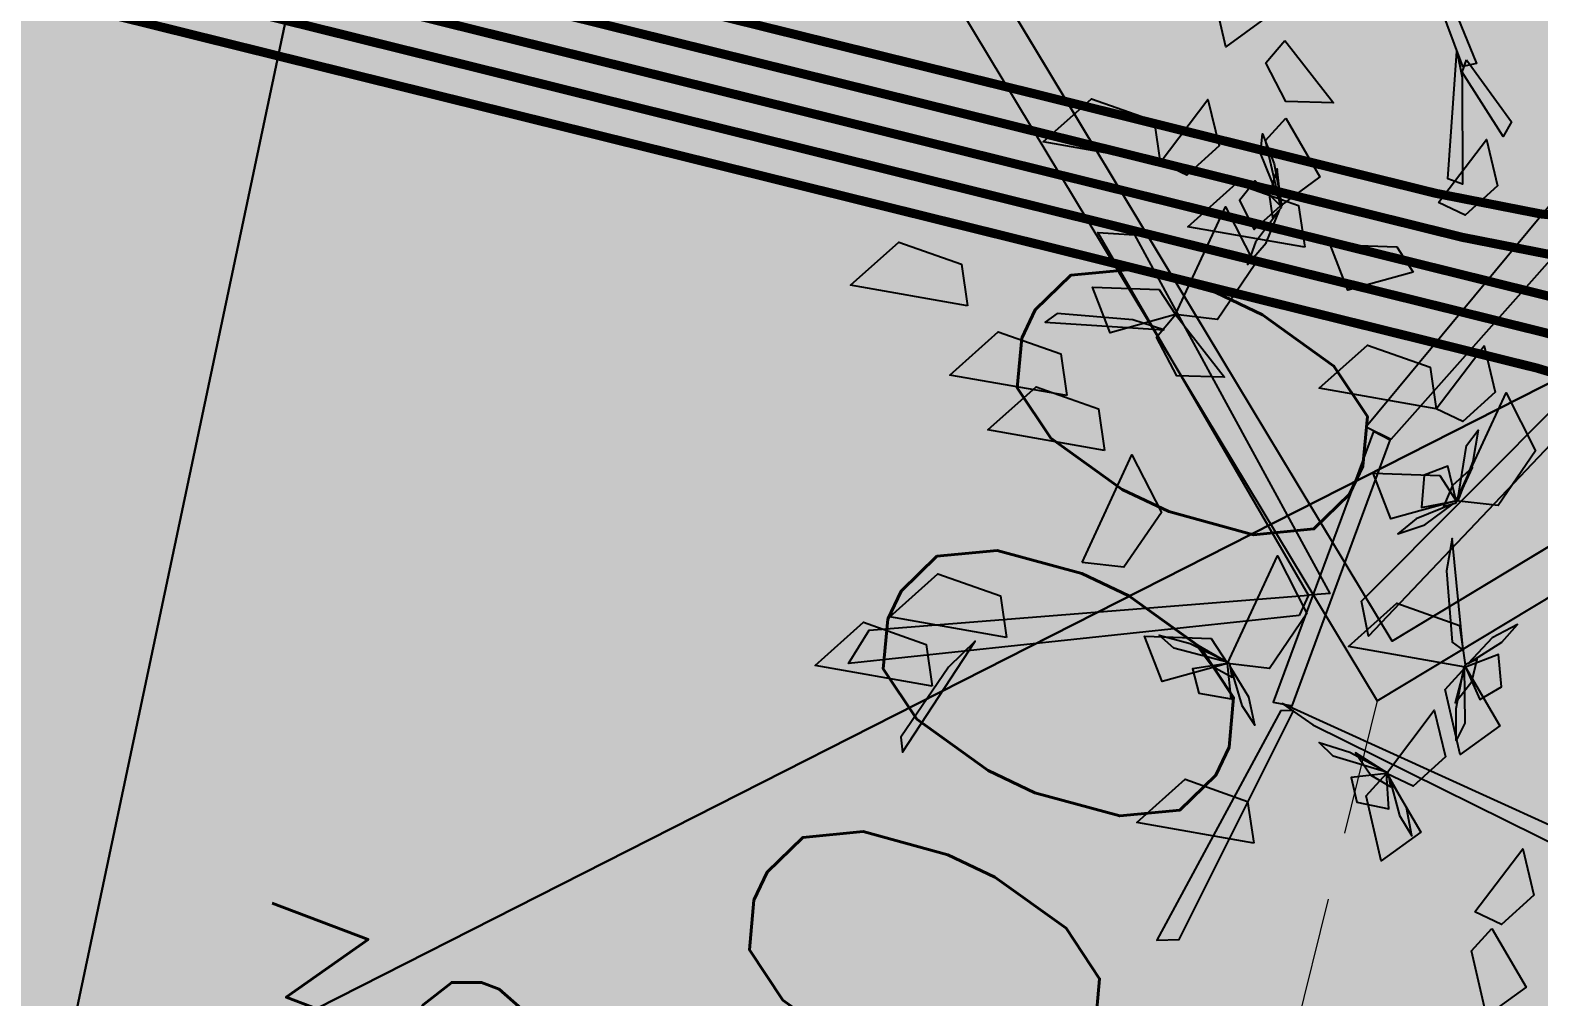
# Model space of a CAD drawing. Header units: metres. Extents: x 1851427 to 1852022, y 5183007 to 5183309.
# Drawn here: x 1851527.227 to 1851531.381, y 5183247.657 to 5183250.318 of the extents above; entities that cross this region are included whole.
import ezdxf
from ezdxf.enums import TextEntityAlignment as Align

# ---------------------------------------------------------------- set-up
doc = ezdxf.new("R2010")
doc.units = ezdxf.units.M
doc.header["$LTSCALE"] = 2.5
doc.header["$PDMODE"] = 35
doc.header["$PDSIZE"] = 0.03
doc.linetypes.add('L8', pattern=[0.22499999999999998, 0.15, -0.075])
doc.layers.get('0').update_dxf_attribs({"linetype": 'CONTINUOUS', "lineweight": 30})
doc.layers.get('Defpoints').update_dxf_attribs({"linetype": 'CONTINUOUS'})
doc.layers.add('N', color=1, linetype='CONTINUOUS', plot=False)
for name, color, linetype, lineweight in [('PRO_DEMOL_P', 7, 'CONTINUOUS', 50), ('PRO_VOI_PENTE', 1, 'CONTINUOUS', 15), ('Z', 7, 'CONTINUOUS', 9)]:
    doc.layers.add(name, color=color, linetype=linetype, lineweight=lineweight)
for name, color, linetype in [('PRO_PAR_HAC', 7, 'CONTINUOUS'), ('PRO_RES_AEP', 130, 'CONTINUOUS'), ('PRO_VOI_APLAT', 7, 'CONTINUOUS'), ('PRO_VOI_APLAT_CON', 6, 'CONTINUOUS'), ('PRO_VOI_BORDURES', 140, 'CONTINUOUS'), ('PRO_VOI_P', 1, 'CONTINUOUS'), ('PRO_VOI_VEG', 81, 'CONTINUOUS'), ('TN_', 94, 'CONTINUOUS')]:
    doc.layers.add(name, color=color, linetype=linetype)
doc.styles.add('Ecriture', font='')
doc.styles.add('SIMPLEX', font='SIMPLEX.SHX', dxfattribs={"oblique": 27})
doc.styles.get("Standard").update_dxf_attribs({"font": 'Arial.ttf'})
doc.styles.get('Ecriture').set_extended_font_data('NewsGoth BT')
doc.dimstyles.new('Voirie', dxfattribs={"dimtxt": 0.8, "dimasz": 0.6, "dimexe": 0.18, "dimexo": 0.0625, "dimgap": 0, "dimtad": 0, "dimzin": 0, "dimdsep": 46, "dimtxsty": 'Ecriture', "dimcen": 0.03999999999999999, "dimclrd": 256, "dimclre": 256, "dimclrt": 256, "dimaunit": 2, "dimadec": 3, "dimazin": 0, "dimtfac": 1, "dimtofl": 0, "dimtmove": 0, "dimatfit": 0, "dimfxl": 1, "dimtolj": 1, "dimtzin": 0, "dimlwd": -1, "dimarcsym": 0})

# ---------------------------------------------------------------- blocks, each defined once
blk = doc.blocks.new('TCPOINT')
blk.add_point((0, 0))
at = {"layer": 'N'}
blk.add_attdef('MAT', (0.2000000029802322, 0.2000000029802322), '', height=0.34, dxfattribs=at)
at = {"layer": 'Z', "style": 'SIMPLEX'}
blk.add_attdef('ALT', (0.2000000029802322, -0.5400000214576721), '', height=0.34, dxfattribs=at)
blk = doc.blocks.new('arbre4')
at = {"layer": 'PRO_VOI_VEG', "color": 42, "linetype": 'ByBlock', "lineweight": -2, "extrusion": (-0.798146196340087, 0.3530141449293845, 0.4882045296262898), "elevation": 2.21420294700893, "flags": 128}
blk.add_lwpolyline([(0.5367683569150298, 2.047120187369173), (1.325243459999506, 3.492796334140324), (1.354719165134458, 3.395771089373078), (0.4630790960267507, 1.862772222050229), (0.5367683569150298, 2.047120187369173)], close=True, dxfattribs=at)
at = {"layer": 'PRO_VOI_VEG', "linetype": 'ByBlock', "lineweight": -2, "extrusion": (0.8436645281365709, 0.2233528694954811, 0.4882045264561073), "elevation": 0.9998118104975642, "flags": 128}
blk.add_lwpolyline([(-0.1897389207352884, 5.443992255465956), (-0.4522106865866612, 5.338276033752262), (-0.5080922062147445, 5.714473902309566), (-0.2471219438509779, 5.656612525672871), (-0.1897389207352884, 5.443992255465956)], close=True, dxfattribs=at)
at = {"layer": 'PRO_VOI_VEG', "linetype": 'ByBlock', "lineweight": -2, "extrusion": (-2.516301075325051e-10, -0.6546536715535899, 0.7559289452861324), "elevation": 6.507317737801133, "flags": 128}
blk.add_lwpolyline([(-1.489239586478696, 4.34760736790955), (-1.316244384433849, 4.005092645175716), (-1.502980599495998, 4.029624956768442), (-1.570772344772201, 4.238000600463478), (-1.489239586478696, 4.34760736790955)], close=True, dxfattribs=at)
at = {"layer": 'PRO_VOI_VEG', "color": 42, "linetype": 'ByBlock', "lineweight": -2, "extrusion": (-0.8922101686997447, -0.02420975754505681, 0.450971066154341), "elevation": 2.564238969698866, "flags": 128}
blk.add_lwpolyline([(1.14829220980103, 3.219574915480157), (1.566253440524176, 3.130795633003978), (1.539826845694353, 3.007462252069863), (1.044016199490019, 3.198045927466658), (1.14829220980103, 3.219574915480157)], close=True, dxfattribs=at)
at = {"layer": 'PRO_VOI_VEG', "color": 42, "linetype": 'ByBlock', "lineweight": -2, "extrusion": (-0.9002892790439214, 0.3981912602121523, 0.17584918063282), "elevation": 0.9751771321345598, "flags": 128}
blk.add_lwpolyline([(1.325243457136112, 3.92990896823553), (1.494728762473124, 5.339906274728012), (1.561049098964483, 5.274829475966856), (1.376825941349864, 3.929908968176509), (1.325243457136112, 3.92990896823553)], close=True, dxfattribs=at)
at = {"layer": 'PRO_VOI_VEG', "linetype": 'ByBlock', "lineweight": -2, "extrusion": (-0.0954416907846591, 0.360509218316764, 0.9278598963037477), "elevation": 6.895200606703359, "flags": 128}
blk.add_lwpolyline([(2.309730688269787, 3.691564404012277), (2.717798065083928, 3.446846101944169), (2.482715772473768, 3.340647593499538), (2.278682083834858, 3.516105999161514), (2.309730688269787, 3.691564404012277)], close=True, dxfattribs=at)
at = {"layer": 'PRO_VOI_VEG', "linetype": 'ByBlock', "lineweight": -2, "extrusion": (0.6328515770547378, 0.1675419686245587, 0.7559289451851533), "elevation": 2.448422454368538, "flags": 128}
blk.add_lwpolyline([(-0.8538345439862022, 5.175882550033526), (-0.6808393423059684, 4.833367827360727), (-0.867575556762324, 4.857900138740754), (-0.9353673026973015, 5.066275782074024), (-0.8538345439862022, 5.175882550033526)], close=True, dxfattribs=at)
at = {"layer": 'PRO_VOI_VEG', "linetype": 'ByBlock', "lineweight": -2, "extrusion": (0.8436645265333432, 0.2233528729654903, 0.4882045276391153), "elevation": 1.441386729355619, "flags": 128}
blk.add_lwpolyline([(-0.8503163138495866, 6.234454498095479), (-1.112788080266793, 6.128738276301631), (-1.168669600399004, 6.504936145144207), (-0.9076993391102479, 6.447074768758407), (-0.8503163138495866, 6.234454498095479)], close=True, dxfattribs=at)
at = {"layer": 'PRO_VOI_VEG', "color": 6, "linetype": 'ByBlock', "lineweight": -2, "extrusion": (-0.960342455603859, -0.2248547074649962, 0.1648718547708535), "elevation": 2.907083523352956, "flags": 128}
blk.add_lwpolyline([(1.225397650985101, 5.997457396903293), (1.003418485302326, 5.890550956898799), (0.9328784931609262, 6.069862326422337), (1.05876395719355, 6.124040104408143), (1.225397650985101, 5.997457396903293)], close=True, dxfattribs=at)
at = {"layer": 'PRO_VOI_VEG', "linetype": 'ByBlock', "lineweight": -2, "extrusion": (0.6328515797528048, 0.1675419640800073, 0.7559289439336166), "elevation": 1.032165491362847, "flags": 128}
blk.add_lwpolyline([(-1.360492780377577, 2.647904682117473), (-1.187497575390367, 2.30538996020073), (-1.37423378999067, 2.329922270484518), (-1.442025536805574, 2.538297914399914), (-1.360492780377577, 2.647904682117473)], close=True, dxfattribs=at)
at = {"layer": 'PRO_VOI_VEG', "color": 6, "linetype": 'ByBlock', "lineweight": -2, "extrusion": (0.9847348949756777, -0.1291015732402423, 0.116747464230002), "elevation": -0.5706884504970284, "flags": 128}
blk.add_lwpolyline([(-1.81631963151376, 6.505577278835911), (-1.664733472666611, 6.731036233582213), (-1.768255726852343, 6.94549719053609), (-1.856989088711281, 6.791525221439216), (-1.81631963151376, 6.505577278835911)], close=True, dxfattribs=at)
at = {"layer": 'PRO_VOI_VEG', "color": 42, "linetype": 'ByBlock', "lineweight": -2, "extrusion": (0.7158120291120724, 0.2301109871668368, 0.6592890660124445), "elevation": 1.310038082949001, "flags": 128}
blk.add_lwpolyline([(-1.306444081517869, 2.557853198119644), (-1.999729739594522, 4.512734760832598), (-2.081034376275837, 4.40294330725462), (-1.455472189821569, 2.480801119254904), (-1.306444081517869, 2.557853198119644)], close=True, dxfattribs=at)
at = {"layer": 'PRO_VOI_VEG', "linetype": 'ByBlock', "lineweight": -2, "extrusion": (-0.09544169127689456, 0.3605092168061449, 0.9278598968400489), "elevation": 6.371723875811435, "flags": 128}
blk.add_lwpolyline([(1.881148090014732, 4.020921086905164), (2.289215466303855, 3.776202783961462), (2.054133171826136, 3.670004275136872), (1.850099483563689, 3.845462681236595), (1.881148090014732, 4.020921086905164)], close=True, dxfattribs=at)
at = {"layer": 'PRO_VOI_VEG', "color": 6, "linetype": 'ByBlock', "lineweight": -2, "extrusion": (-0.8653243503747029, 0.1134465066370957, 0.4882045255632498), "elevation": 4.276698728922763, "flags": 128}
blk.add_lwpolyline([(1.808925183114888, 4.918863309432545), (1.716494598315351, 4.704683158240541), (1.797833512969286, 4.587857622248238), (1.908750213399077, 4.719286350983193), (1.808925183114888, 4.918863309432545)], close=True, dxfattribs=at)
at = {"layer": 'PRO_VOI_VEG', "linetype": 'ByBlock', "lineweight": -2, "extrusion": (-0.09544169060743675, 0.3605092188607435, 0.9278598961106204), "elevation": 6.013174035924607, "flags": 128}
blk.add_lwpolyline([(3.210311785901667, 3.644421733550274), (3.618379162904926, 3.399703431797499), (3.383296869080375, 3.2935049234897), (3.179263180305882, 3.468963328994003), (3.210311785901667, 3.644421733550274)], close=True, dxfattribs=at)
at = {"layer": 'PRO_VOI_VEG', "linetype": 'ByBlock', "lineweight": -2, "extrusion": (0.3729289677172034, -1.312152525571651e-09, 0.9278598951551796), "elevation": 3.948225207865142, "flags": 128}
blk.add_lwpolyline([(-2.017418310026632, 3.740005561795694), (-1.609350930974953, 3.495287261602854), (-1.844433225569229, 3.389088752250754), (-2.048466913256746, 3.564547157883826), (-2.017418310026632, 3.740005561795694)], close=True, dxfattribs=at)
at = {"layer": 'PRO_VOI_VEG', "color": 6, "linetype": 'ByBlock', "lineweight": -2, "extrusion": (-0.775320115414104, 0.6131137646454307, 0.1515593290977762), "elevation": 1.171200685445309, "flags": 128}
blk.add_lwpolyline([(2.252032328499726, 6.264218757860774), (2.409149137439647, 6.218117692877988), (2.49948137486864, 6.373929813882077), (2.38754818328584, 6.456566230743129), (2.252032328499726, 6.264218757860774)], close=True, dxfattribs=at)
at = {"layer": 'PRO_VOI_VEG', "color": 42, "linetype": 'ByBlock', "lineweight": -2, "extrusion": (0.4676072953797731, -0.5699473942995958, 0.6756503422915692), "elevation": 4.143649264616586, "flags": 128}
blk.add_lwpolyline([(-3.20670213129665, 2.373265636882911), (-2.822302123516675, 4.747546228795706), (-2.724676112303221, 4.588663826144136), (-3.14141231880929, 2.293639157516657), (-3.20670213129665, 2.373265636882911)], close=True, dxfattribs=at)
at = {"layer": 'PRO_VOI_VEG', "linetype": 'ByBlock', "lineweight": -2, "extrusion": (9.902503005943711e-10, -0.8727292479144612, 0.4882045266429422), "elevation": 3.702873528461934, "flags": 128}
blk.add_lwpolyline([(-1.053061226661647, 2.686925226671145), (-1.315532991553019, 2.581209004944812), (-1.371414512152356, 2.957406873547167), (-1.110444249299298, 2.899545496362258), (-1.053061226661647, 2.686925226671145)], close=True, dxfattribs=at)
at = {"layer": 'PRO_VOI_VEG', "linetype": 'ByBlock', "lineweight": -2, "extrusion": (-3.217246047646409e-09, -0.872729248219585, 0.4882045260974934), "elevation": 4.23007473559495, "flags": 128}
blk.add_lwpolyline([(-1.997793617076185, 3.429488143179155), (-2.260265383059814, 3.323771921489772), (-2.316146904544598, 3.6999697899606), (-2.05517664289646, 3.642108414044675), (-1.997793617076185, 3.429488143179155)], close=True, dxfattribs=at)
at = {"layer": 'PRO_VOI_VEG', "color": 42, "linetype": 'ByBlock', "lineweight": -2, "extrusion": (0.6469895517248094, -0.5844543649365699, 0.4897117675383358), "elevation": 2.705180911907457, "flags": 128}
blk.add_lwpolyline([(-2.955296614042465, 5.328509602566056), (-3.117881242815632, 5.838912596937154), (-3.174423893713514, 5.874038144380763), (-2.911436720412318, 5.081398924317196), (-2.955296614042465, 5.328509602566056)], close=True, dxfattribs=at)
at = {"layer": 'PRO_VOI_VEG', "linetype": 'ByBlock', "lineweight": -2, "extrusion": (-2.516520580358833e-10, -0.6546536715536657, 0.7559289452860669), "elevation": 5.828764099122077, "flags": 128}
blk.add_lwpolyline([(-1.997793623737758, 2.379064230335788), (-1.824798421692932, 2.036549507602002), (-2.011534638096159, 2.061081819194723), (-2.079326382031289, 2.269457462889704), (-1.997793623737758, 2.379064230335788)], close=True, dxfattribs=at)
at = {"layer": 'PRO_VOI_VEG', "linetype": 'ByBlock', "lineweight": -2, "extrusion": (-0.0954416904063221, 0.3605092186276482, 0.9278598962218738), "elevation": 6.364790310194928, "flags": 128}
blk.add_lwpolyline([(2.955994437274375, 4.282869842952777), (3.3640618156562, 4.0381515410184), (3.12897952186725, 3.931953032631753), (2.924945833033884, 4.107411438067697), (2.955994437274375, 4.282869842952777)], close=True, dxfattribs=at)
at = {"layer": 'PRO_VOI_VEG', "color": 42, "linetype": 'ByBlock', "lineweight": -2, "extrusion": (0.1171480092147447, 0.6902011081583606, 0.7140719671251584), "elevation": 0.9422607537513965, "flags": 128}
blk.add_lwpolyline([(-0.3515628335672445, 3.8618604529108), (0.7587567075224062, 5.840850244806881), (0.7985264029209816, 5.653398824174626), (-0.3164995774936116, 3.760617295966116), (-0.3515628335672445, 3.8618604529108)], close=True, dxfattribs=at)
at = {"layer": 'PRO_VOI_VEG', "linetype": 'ByBlock', "lineweight": -2, "extrusion": (-0.09544168935553556, 0.3605092194910058, 0.9278598959945125), "elevation": 4.489033639095605, "flags": 128}
blk.add_lwpolyline([(1.600043295496042, 4.093993680567795), (2.008110672991188, 3.849275379004506), (1.773028381168731, 3.743076870779026), (1.568994691452248, 3.918535274384152), (1.600043295496042, 4.093993680567795)], close=True, dxfattribs=at)
at = {"layer": 'PRO_VOI_VEG', "linetype": 'ByBlock', "lineweight": -2, "extrusion": (0.6328515758777903, 0.1675419694676265, 0.7559289459836198), "elevation": 4.487250212485263, "flags": 128}
blk.add_lwpolyline([(-2.124561871574473, 6.002731014287393), (-1.951566669039213, 5.660216291132201), (-2.138302884417211, 5.684748603992335), (-2.206094629130399, 5.893124246173525), (-2.124561871574473, 6.002731014287393)], close=True, dxfattribs=at)
at = {"layer": 'PRO_VOI_VEG', "linetype": 'ByBlock', "lineweight": -2, "extrusion": (-0.09544169127691596, 0.3605092168060793, 0.9278598968400722), "elevation": 4.17029030677476, "flags": 128}
blk.add_lwpolyline([(2.886215475403911, 3.673082326234459), (3.29428285169301, 3.428364023290718), (3.059200557215267, 3.3221655144661), (2.855166870592525, 3.497623921450352), (2.886215475403911, 3.673082326234459)], close=True, dxfattribs=at)
at = {"layer": 'PRO_VOI_VEG', "linetype": 'ByBlock', "lineweight": -2, "extrusion": (0.3729289629350322, 1.778689716114134e-09, 0.9278598970772483), "elevation": 3.918527043359894, "flags": 128}
blk.add_lwpolyline([(-2.829117536880899, 2.599940049252645), (-2.421050161052211, 2.355221745921718), (-2.656132453780953, 2.249023238377386), (-2.860166141460281, 2.424481643090794), (-2.829117536880899, 2.599940049252645)], close=True, dxfattribs=at)
at = {"layer": 'PRO_VOI_VEG', "color": 42, "linetype": 'ByBlock', "lineweight": -2, "extrusion": (0.6194900111310823, 0.103981190201558, 0.7780874232328134), "elevation": 2.246057709478285, "flags": 128}
blk.add_lwpolyline([(-2.290646076514766, 3.943590534075836), (-3.231195430068892, 4.762057888617371), (-3.26259516611367, 4.673861999529207), (-2.339529459732286, 3.87283047694955), (-2.290646076514766, 3.943590534075836)], close=True, dxfattribs=at)
at = {"layer": 'PRO_VOI_VEG', "linetype": 'ByBlock', "lineweight": -2, "extrusion": (0.3729289653261232, 2.332684543011744e-10, 0.9278598961162118), "elevation": 2.944351770379529, "flags": 128}
blk.add_lwpolyline([(-2.962182988593979, 3.80976554421572), (-2.554115611824391, 3.565047242453837), (-2.789197904144736, 3.458848734005664), (-2.993231592498712, 3.634307139178904), (-2.962182988593979, 3.80976554421572)], close=True, dxfattribs=at)
at = {"layer": 'PRO_VOI_VEG', "color": 6, "linetype": 'ByBlock', "lineweight": -2, "extrusion": (-0.937099080175686, 0.3076728566515671, 0.1648718508834897), "elevation": 0.7776011088387155, "flags": 128}
blk.add_lwpolyline([(2.986593954491849, 4.553485848138394), (2.764614789228878, 4.44657940820432), (2.694074796220825, 4.625890777609728), (2.819960260112054, 4.68006855560753), (2.986593954491849, 4.553485848138394)], close=True, dxfattribs=at)
at = {"layer": 'PRO_VOI_VEG', "linetype": 'ByBlock', "lineweight": -2, "extrusion": (-3.217245350435399e-09, -0.8727292482195859, 0.488204526097492), "elevation": 4.717448838209589, "flags": 128}
blk.add_lwpolyline([(-0.9510478560272936, 2.638111620162091), (-1.213519620669786, 2.532395398472706), (-1.269401142154599, 2.90859326694356), (-1.008430880506461, 2.850731891027609), (-0.9510478560272936, 2.638111620162091)], close=True, dxfattribs=at)
at = {"layer": 'PRO_VOI_VEG', "color": 6, "linetype": 'ByBlock', "lineweight": -2, "extrusion": (-0.6799296752686527, 0.5471306744321173, 0.4882045286399145), "elevation": 1.347143900330837, "flags": 128}
blk.add_lwpolyline([(2.800351243862364, 4.523459374192655), (2.707920658547601, 4.309279223735417), (2.789259572928683, 4.192453686355562), (2.900176273068539, 4.323882415349719), (2.800351243862364, 4.523459374192655)], close=True, dxfattribs=at)
at = {"layer": 'PRO_VOI_VEG', "color": 6, "linetype": 'ByBlock', "lineweight": -2, "extrusion": (0.7737566601956241, -0.6226320433671338, 0.1167474598241066), "elevation": 1.569556025409044, "flags": 128}
blk.add_lwpolyline([(-2.807745688935989, 4.466462444886419), (-2.656159531811786, 4.691921399515158), (-2.759681786615172, 4.906382356357188), (-2.848415147134644, 4.752410387355935), (-2.807745688935989, 4.466462444886419)], close=True, dxfattribs=at)
at = {"layer": 'PRO_VOI_VEG', "color": 6, "linetype": 'ByBlock', "lineweight": -2, "extrusion": (-0.3430789501654603, 0.9269987072148523, 0.1515593308752646), "elevation": -1.606076225476434, "flags": 128}
blk.add_lwpolyline([(1.890338366050081, 4.894010051061979), (2.04745517407224, 4.847908986066487), (2.137787411889954, 5.003721106953689), (2.02585422068241, 5.086357523997368), (1.890338366050081, 4.894010051061979)], close=True, dxfattribs=at)
at = {"layer": 'PRO_VOI_VEG', "linetype": 'ByBlock', "lineweight": -2, "extrusion": (-0.09544168964665732, 0.3605092177472361, 0.9278598966420886), "elevation": 4.378010823426199, "flags": 128}
blk.add_lwpolyline([(3.491182965835832, 4.370222216696801), (3.899250344184335, 4.125503914076283), (3.66416805052984, 4.019305405391938), (3.460134361817556, 4.194763811772347), (3.491182965835832, 4.370222216696801)], close=True, dxfattribs=at)
at = {"layer": 'PRO_VOI_VEG', "linetype": 'ByBlock', "lineweight": -2, "extrusion": (0.3729289629350548, 1.77871927799172e-09, 0.9278598970772391), "elevation": 5.078424916728621, "flags": 128}
blk.add_lwpolyline([(-3.401298961790741, 4.084314920356444), (-2.993231585962127, 3.839596617025513), (-3.228313880031956, 3.733398109481167), (-3.432347566370164, 3.908856514194621), (-3.401298961790741, 4.084314920356444)], close=True, dxfattribs=at)
at = {"layer": 'PRO_VOI_VEG', "color": 42, "linetype": 'ByBlock', "lineweight": -2, "extrusion": (0.1248478493991989, 0.8494275686202556, 0.5127239219777794), "elevation": -0.4390650095347528, "flags": 128}
blk.add_lwpolyline([(0.548233798451877, 5.535075857983438), (0.5064467761511997, 6.079746192887179), (0.4602077266211283, 6.134522854026939), (0.5351394112769023, 5.284664593853884), (0.548233798451877, 5.535075857983438)], close=True, dxfattribs=at)
at = {"layer": 'PRO_VOI_VEG', "linetype": 'ByBlock', "lineweight": -2, "extrusion": (-0.09544168917830474, 0.3605092200349674, 0.9278598958013927), "elevation": 4.346456118397981, "flags": 128}
blk.add_lwpolyline([(3.83016688194584, 4.448731376883059), (4.238234259629995, 4.204013075635128), (4.003151966593134, 4.097814567546421), (3.799118278380762, 4.273272971878413), (3.83016688194584, 4.448731376883059)], close=True, dxfattribs=at)
at = {"layer": 'PRO_VOI_VEG', "color": 42, "linetype": 'ByBlock', "lineweight": -2, "extrusion": (0.6194900138879864, 0.1039811871825201, 0.778087421441303), "elevation": 2.24605770693, "flags": 128}
blk.add_lwpolyline([(-2.924349769871147, 4.529866229353475), (-2.684562834032636, 6.800439850792696), (-2.577583224188999, 6.658602885577673), (-2.854415183307055, 4.460122903178022), (-2.924349769871147, 4.529866229353475)], close=True, dxfattribs=at)
at = {"layer": 'PRO_VOI_VEG', "color": 42, "linetype": 'ByBlock', "lineweight": -2, "extrusion": (0.750363329763249, 0.2845371786155218, 0.5966518811938233), "elevation": 0.2410456762243665, "flags": 128}
blk.add_lwpolyline([(-2.0560618809692, 6.993952448011905), (-2.22661307811957, 7.473741678170871), (-2.283694334402885, 7.505593148399848), (-2.008337573800541, 6.760766304772104), (-2.0560618809692, 6.993952448011905)], close=True, dxfattribs=at)
at = {"layer": 'PRO_VOI_VEG', "linetype": 'ByBlock', "lineweight": -2, "extrusion": (-0.09544169080855913, 0.3605092190938239, 0.9278598959993717), "elevation": 2.772912145099051, "flags": 128}
blk.add_lwpolyline([(1.823396276562394, 4.479104249801116), (2.231463652187206, 4.234385948229956), (1.996381358327044, 4.128187440000985), (1.792347670907775, 4.303645845255289), (1.823396276562394, 4.479104249801116)], close=True, dxfattribs=at)
at = {"layer": 'PRO_VOI_VEG', "linetype": 'ByBlock', "lineweight": -2, "extrusion": (9.902516029153384e-10, -0.872729247914461, 0.4882045266429423), "elevation": 5.216808303698521, "flags": 128}
blk.add_lwpolyline([(-1.895780271686924, 2.358770056073602), (-2.158252036578267, 2.253053834347257), (-2.214133555836469, 2.629251702949639), (-1.953163295665625, 2.571390326419457), (-1.895780271686924, 2.358770056073602)], close=True, dxfattribs=at)
at = {"layer": 'PRO_VOI_VEG', "color": 6, "linetype": 'ByBlock', "lineweight": -2, "extrusion": (-0.3956986088177902, -0.9034599507084627, 0.1648718546190575), "elevation": 4.579912736517572, "flags": 128}
blk.add_lwpolyline([(-0.3699882182947323, 3.917893595741111), (-0.5919673838565978, 3.810987155739354), (-0.6625073773944103, 3.990298525258282), (-0.5366219138943513, 4.044476303266528), (-0.3699882182947323, 3.917893595741111)], close=True, dxfattribs=at)
at = {"layer": 'PRO_VOI_VEG', "color": 6, "linetype": 'ByBlock', "lineweight": -2, "extrusion": (0.6936320492218238, 0.7108056066524608, 0.1167474618300579), "elevation": -3.188699909508592, "flags": 128}
blk.add_lwpolyline([(-1.02607931885536, 5.025801712826), (-0.8744931606773667, 5.251260667508266), (-0.9780154150155811, 5.465721624401224), (-1.066748775944882, 5.311749655588996), (-1.02607931885536, 5.025801712826)], close=True, dxfattribs=at)
at = {"layer": 'PRO_VOI_VEG', "color": 6, "linetype": 'ByBlock', "lineweight": -2, "extrusion": (0.4975890901080444, -0.8540695923218306, 0.1515593246114232), "elevation": 3.598442453383176, "flags": 128}
blk.add_lwpolyline([(-2.570374505189521, 6.844058513314332), (-2.413257697084979, 6.797957448363636), (-2.3229254587154, 6.953769569299468), (-2.434858649704006, 7.036405986062809), (-2.570374505189521, 6.844058513314332)], close=True, dxfattribs=at)
at = {"layer": 'PRO_VOI_VEG', "color": 6, "linetype": 'ByBlock', "lineweight": -2, "extrusion": (-0.6095211063983428, -0.6246121689555846, 0.4882045260416379), "elevation": 5.528406023821812, "flags": 128}
blk.add_lwpolyline([(1.018684877038956, 2.18446237103282), (0.9262542919176402, 1.970282220355848), (1.007593205979315, 1.853456683747017), (1.118509907364673, 1.984885412522281), (1.018684877038956, 2.18446237103282)], close=True, dxfattribs=at)
at = {"layer": 'PRO_VOI_VEG', "color": 6, "linetype": 'ByBlock', "lineweight": -2, "extrusion": (-0.9555087585571514, -0.253046995831665, 0.1515593290468813), "elevation": 3.362350702649565, "flags": 128}
blk.add_lwpolyline([(2.819085741542978, 4.132198269119946), (2.976202549740945, 4.086097204137531), (3.066534787641435, 4.241909325040599), (2.954601597267369, 4.32454574200077), (2.819085741542978, 4.132198269119946)], close=True, dxfattribs=at)
at = {"layer": 'PRO_VOI_VEG', "linetype": 'ByBlock', "lineweight": -2, "extrusion": (0.8436645265333735, 0.2233528729655199, 0.4882045276390494), "elevation": 1.983181314559123, "flags": 128}
blk.add_lwpolyline([(-3.121881940165151, 7.280097623630732), (-3.384353706582351, 7.174381401836888), (-3.440235226714628, 7.550579270679457), (-3.1792649654259, 7.492717894293657), (-3.121881940165151, 7.280097623630732)], close=True, dxfattribs=at)
at = {"layer": 'PRO_VOI_VEG', "color": 6, "linetype": 'ByBlock', "lineweight": -2, "extrusion": (0.9760829427250662, -0.1417016617703318, 0.1648718531851377), "elevation": 0.7577743644333692, "flags": 128}
blk.add_lwpolyline([(-3.584895067411804, 7.310803797575105), (-3.80687423171246, 7.203897357599343), (-3.877414224523188, 7.383208727074693), (-3.75152876206701, 7.437386504940305), (-3.584895067411804, 7.310803797575105)], close=True, dxfattribs=at)
at = {"layer": 'PRO_VOI_VEG', "color": 6, "linetype": 'ByBlock', "lineweight": -2, "extrusion": (-0.8694188293747364, 0.4800842940677513, 0.1167474612920222), "elevation": 0.02603755426704446, "flags": 128}
blk.add_lwpolyline([(3.508857044346566, 7.382923305704016), (3.660443202605656, 7.608382260371929), (3.556920947738627, 7.822843217251226), (3.468187586395197, 7.668871248106182), (3.508857044346566, 7.382923305704016)], close=True, dxfattribs=at)
at = {"layer": 'PRO_VOI_VEG', "color": 6, "linetype": 'ByBlock', "lineweight": -2, "extrusion": (0.7639916955608235, -0.4218684962834676, 0.4882045277930387), "elevation": 4.308278258001994, "flags": 128}
blk.add_lwpolyline([(-3.516251489889368, 5.979438961777822), (-3.608682074758526, 5.765258810386886), (-3.527343160603241, 5.64843327412044), (-3.416426458885292, 5.779862003043208), (-3.516251489889368, 5.979438961777822)], close=True, dxfattribs=at)
at = {"layer": 'PRO_VOI_VEG', "color": 42, "linetype": 'ByBlock', "lineweight": -2, "extrusion": (0.77724469328455, 0.3334639987224187, 0.5335657863066755), "elevation": -0.0007984777404796972, "flags": 128}
blk.add_lwpolyline([(-2.638153286196105, 5.588623436679711), (-3.215170099566781, 7.179534602271954), (-3.253359765493393, 7.031817070413772), (-2.663000795204151, 5.507167137337148), (-2.638153286196105, 5.588623436679711)], close=True, dxfattribs=at)
at = {"layer": 'PRO_VOI_VEG', "color": 42, "linetype": 'ByBlock', "lineweight": -2, "extrusion": (-0.3371383183841997, 0.3598443071617066, 0.8699711655453791), "elevation": 3.31258728347885, "flags": 128}
blk.add_lwpolyline([(3.659256635835004, 3.71289259254986), (3.302881117059994, 5.114986005694577), (3.249571085690897, 5.051761752273634), (3.67952959160201, 3.544165575643722), (3.659256635835004, 3.71289259254986)], close=True, dxfattribs=at)
at = {"layer": 'PRO_VOI_VEG', "linetype": 'ByBlock', "lineweight": -2, "extrusion": (0.6328515753070747, 0.1675419672641681, 0.7559289469497823), "elevation": 3.169537959381226, "flags": 128}
blk.add_lwpolyline([(-3.415181347198151, 5.726290084569401), (-3.242186144221513, 5.383775360830528), (-3.428922359998879, 5.408307672282785), (-3.496714104503028, 5.616683316268757), (-3.415181347198151, 5.726290084569401)], close=True, dxfattribs=at)
at = {"layer": 'PRO_VOI_VEG', "color": 6, "linetype": 'ByBlock', "lineweight": -2, "extrusion": (-0.4242122648460498, -0.8904275523817186, 0.1648718542192294), "elevation": 4.868036227223289, "flags": 128}
blk.add_lwpolyline([(0.4921925138107581, 4.512331906950387), (0.2702133479645856, 4.405425466955886), (0.1996733562077446, 4.584736836462657), (0.3255588192819745, 4.638914614633824), (0.4921925138107581, 4.512331906950387)], close=True, dxfattribs=at)
at = {"layer": 'PRO_VOI_VEG', "color": 6, "linetype": 'ByBlock', "lineweight": -2, "extrusion": (0.7158723034330754, 0.6884016821681458, 0.1167474589251953), "elevation": -2.985797242733728, "flags": 128}
blk.add_lwpolyline([(-1.898529766096221, 5.640121145630103), (-1.746943607009111, 5.865580100234852), (-1.850465861496643, 6.080041057054074), (-1.939199222335646, 5.926069088202374), (-1.898529766096221, 5.640121145630103)], close=True, dxfattribs=at)
at = {"layer": 'PRO_VOI_VEG', "linetype": 'ByBlock', "lineweight": -2, "extrusion": (-0.09544169022613432, 0.3605092176694424, 0.9278598966127082), "elevation": 3.974619798880242, "flags": 128}
blk.add_lwpolyline([(2.836975589625436, 5.373872751367685), (3.245042965027801, 5.129154448795155), (3.00996067251653, 5.022955940131625), (2.80592698371423, 5.198414345603629), (2.836975589625436, 5.373872751367685)], close=True, dxfattribs=at)
at = {"layer": 'PRO_VOI_VEG', "color": 6, "linetype": 'ByBlock', "lineweight": -2, "extrusion": (-0.6290644684934047, -0.6049249836711834, 0.4882045253882114), "elevation": 5.724557585313606, "flags": 128}
blk.add_lwpolyline([(1.891135305415795, 2.800970637423541), (1.79870472115383, 2.586790486880452), (1.880043634413546, 2.469964950276367), (1.990960336714853, 2.601393678996579), (1.891135305415795, 2.800970637423541)], close=True, dxfattribs=at)
at = {"layer": 'PRO_VOI_VEG', "linetype": 'ByBlock', "lineweight": -2, "extrusion": (0.8436645285551462, 0.2233528715895328, 0.4882045247747431), "elevation": 0.5909362820289594, "flags": 128}
blk.add_lwpolyline([(-3.415181340059633, 5.672717120350096), (-3.677653104727967, 5.567000898750349), (-3.733534625592274, 5.943198766902235), (-3.472564364243741, 5.885337390786144), (-3.415181340059633, 5.672717120350096)], close=True, dxfattribs=at)
at = {"layer": 'PRO_VOI_VEG', "color": 6, "linetype": 'ByBlock', "lineweight": -2, "extrusion": (-0.9630683466602777, -0.2225514091052145, 0.1515593282062269), "elevation": 2.905843208887611, "flags": 128}
blk.add_lwpolyline([(3.501367232952286, 4.843408903383128), (3.658484041469707, 4.797307838518534), (3.748816279494997, 4.953119959281032), (3.636883087994086, 5.035756376238888), (3.501367232952286, 4.843408903383128)], close=True, dxfattribs=at)
at = {"layer": 'PRO_VOI_VEG', "linetype": 'ByBlock', "lineweight": -2, "extrusion": (0.6328515770547518, 0.1675419686246528, 0.7559289451851208), "elevation": 5.154267976181586, "flags": 128}
blk.add_lwpolyline([(-4.043432930575193, 7.24566965066532), (-3.870437728894959, 6.903154927992511), (-4.057173944647785, 6.927687239631959), (-4.124965689286276, 7.136062882705831), (-4.043432930575193, 7.24566965066532)], close=True, dxfattribs=at)
at = {"layer": 'PRO_VOI_VEG', "linetype": 'ByBlock', "lineweight": -2, "extrusion": (0.8436645251355336, 0.2233528725270002, 0.4882045302552735), "elevation": 0.7588602467360528, "flags": 128}
blk.add_lwpolyline([(-4.126839072455652, 5.578780511268063), (-4.389310837572475, 5.473064289296923), (-4.445192357375421, 5.849262158770376), (-4.184222095131324, 5.791400781593712), (-4.126839072455652, 5.578780511268063)], close=True, dxfattribs=at)
blk = doc.blocks.new('*D91')
at = {"lineweight": -2, "transparency": 16777216}
for p, q in [((1851514.306298232, 5183256.590866981), (1851512.776657805, 5183252.561948855)), ((1851533.803509542, 5183251.756135292), (1851531.421827191, 5183245.483024944))]:
    blk.add_line(p, q, dxfattribs=at)
at = {"transparency": 16777216}
for p, q in [((1851513.401480247, 5183252.517262), (1851520.720734711, 5183249.738395026)), ((1851530.924784705, 5183245.864271278), (1851523.605530242, 5183248.643138252))]:
    blk.add_line(p, q, dxfattribs=at)
for points in [[(1851513.43697468, 5183252.610750743), (1851513.365985815, 5183252.423773256), (1851512.840547783, 5183252.730228595)], [(1851530.960279137, 5183245.957760021), (1851530.889290272, 5183245.770782534), (1851531.485717169, 5183245.651304683)]]:
    blk.add_solid(points, dxfattribs=at)
at = {"layer": 'Defpoints', "color": 0, "transparency": 16777216}
for p in [(1851514.328482252, 5183256.649297446), (1851533.825693562, 5183251.814565757), (1851531.485717169, 5183245.651304683)]:
    blk.add_point(p, dxfattribs=at)
at = {"transparency": 16777216, "insert": (1851522.163132476, 5183249.190766639), "char_height": 0.8, "attachment_point": 5, "rotation": 339.20996778787406, "style": 'Ecriture'}
blk.add_mtext('\\A1;19.94', dxfattribs=at)

msp = doc.modelspace()

# ---------------------------------------------------------------- hatches: boundary and pattern name
at = {"layer": 'PRO_PAR_HAC'}
h = msp.add_hatch(color=41, dxfattribs=at)
h.dxf.hatch_style = 1
h.paths.add_polyline_path([(1851538.933836765, 5183251.640000547), (1851540.137242472, 5183256.493021742), (1851535.284221279, 5183257.696427448), (1851533.825693562, 5183251.814565758), (1851514.328482252, 5183256.649297448), (1851520.179830247, 5183275.94099515), (1851523.867409646, 5183277.779614551), (1851518.743331655, 5183279.657344506), (1851510.294145294, 5183251.886786433), (1851507.475233555, 5183237.392682307), (1851507.006531173, 5183234.982737703), (1851502.017952214, 5183220.886660961), (1851502.04048154, 5183220.87431233), (1851503.329722747, 5183224.508449132), (1851507.866128145, 5183237.29575201), (1851533.783260342, 5183230.86906984), (1851534.986666049, 5183235.722091035)])
h = msp.add_hatch(color=94, dxfattribs=at)
h.dxf.hatch_style = 1
h.paths.add_polyline_path([(1851533.825693562, 5183251.814565758), (1851514.328482252, 5183256.649297448), (1851520.179830247, 5183275.94099515), (1851523.867409643, 5183277.779614551), (1851518.743331656, 5183279.657344507), (1851512.711486077, 5183259.832036983), (1851510.7760983, 5183253.470856587), (1851515.406533578, 5183252.322645601), (1851518.434747024, 5183254.147453343), (1851529.111393648, 5183251.499960789), (1851530.936201388, 5183248.471747343), (1851533.358772148, 5183249.931593539)])
at = {"layer": 'PRO_VOI_APLAT'}
h = msp.add_hatch(color=81, dxfattribs=at)
h.dxf.hatch_style = 1
h.paths.add_polyline_path([(1851518.743331655, 5183279.657344506), (1851523.867409646, 5183277.779614551), (1851520.179830247, 5183275.94099515), (1851514.328482252, 5183256.649297448), (1851533.825693562, 5183251.814565758), (1851533.399617092, 5183250.09631054), (1851530.977046331, 5183248.636464343), (1851529.188519877, 5183251.60447009), (1851518.415384268, 5183254.275889057), (1851515.387170821, 5183252.451081316), (1851510.811075188, 5183253.585817678)])
h = msp.add_hatch(color=41, dxfattribs=at)
h.dxf.hatch_style = 1
h.paths.add_polyline_path([(1851510.811075188, 5183253.585817678), (1851513.218252964, 5183252.988908791), (1851513.183376651, 5183252.87392276), (1851515.406533578, 5183252.322645601), (1851518.434747024, 5183254.147453343), (1851529.111393648, 5183251.499960789), (1851530.936201388, 5183248.471747342), (1851533.504126394, 5183250.01918431), (1851535.37181205, 5183257.5510732), (1851539.991888226, 5183256.405430968), (1851533.695669569, 5183231.014424085), (1851529.075593394, 5183232.160066318), (1851531.280232648, 5183241.050801144), (1851529.732795681, 5183243.61872615), (1851509.654435306, 5183248.597565618), (1851510.294145294, 5183251.886786432)])
at = {"layer": 'PRO_VOI_BORDURES'}
h = msp.add_hatch(color=256, dxfattribs=at)
h.dxf.hatch_style = 1
h.paths.add_polyline_path([(1851511.655638069, 5183247.977692203), (1851529.655669452, 5183243.514216849), (1851531.151796933, 5183241.03143839), (1851528.930239148, 5183232.072475546), (1851533.783260341, 5183230.86906984), (1851540.137242472, 5183256.493021741), (1851535.284221279, 5183257.696427447), (1851533.399617092, 5183250.09631054), (1851530.977046331, 5183248.636464343), (1851529.188519877, 5183251.60447009), (1851518.415384268, 5183254.275889058), (1851515.387170821, 5183252.451081316), (1851513.218252963, 5183252.988908791), (1851513.183376651, 5183252.873922761), (1851515.406533578, 5183252.322645601), (1851518.434747024, 5183254.147453343), (1851529.111393647, 5183251.499960789), (1851530.936201388, 5183248.471747342), (1851533.504126394, 5183250.01918431), (1851535.37181205, 5183257.551073201), (1851539.991888226, 5183256.405430969), (1851533.695669569, 5183231.014424086), (1851529.075593394, 5183232.160066318), (1851531.280232648, 5183241.050801145), (1851529.732795681, 5183243.61872615), (1851511.695952004, 5183248.091329864)])

# ---------------------------------------------------------------- linework, layer by layer
at = {"layer": 'PRO_RES_AEP', "const_width": 0.025, "flags": 128}
for points in [[(1851514.014987059, 5183254.413660153), (1851514.529183154, 5183254.172793253, 0.04879112138705694), (1851516.364363766, 5183253.522439889), (1851531.097256554, 5183249.869118261, 0.414213562295784), (1851534.731112694, 5183252.058887552), (1851536.67733287, 5183259.907485662)], [(1851513.954868339, 5183254.171217046, 0.03407281660271985), (1851516.217973228, 5183253.455711807), (1851531.170248864, 5183249.747989723, 0.4142135622791917), (1851534.804105003, 5183251.937759014), (1851534.931721308, 5183252.452402267, -0.2609535900806215), (1851536.804094497, 5183254.447846364), (1851542.265557483, 5183256.177358957)], [(1851513.89474962, 5183253.928773938), (1851537.977479692, 5183247.956969231, -0.01014819067557044), (1851538.369370529, 5183247.851305258), (1851540.58161734, 5183247.206391082)], [(1851513.8346309, 5183253.686330829, -0.03453418497188922), (1851516.169836989, 5183253.26159096), (1851531.399990226, 5183249.48496345, -0.3736223008151752), (1851533.662194974, 5183246.266128182), (1851532.890884124, 5183238.769014381, 0.07348102110110169), (1851533.274017066, 5183234.430445173, 0.1824476022050066), (1851534.575869727, 5183232.509879123), (1851537.105684974, 5183230.951287742)], [(1851513.77451218, 5183253.443887721), (1851514.341672107, 5183253.416610307, -0.04879112225494267), (1851516.2680913, 5183253.134198193), (1851531.375922111, 5183249.387903024, -0.3736223008848751), (1851533.562720035, 5183246.276362267), (1851533.172881343, 5183242.487144164, -0.1462326690352429), (1851528.039227612, 5183229.65399113)]]:
    msp.add_lwpolyline(points, format="xyb", dxfattribs=at)
at = {"layer": 'PRO_VOI_APLAT_CON', "flags": 128}
for points in [[(1851518.743331655, 5183279.657344506), (1851523.867409646, 5183277.779614551), (1851520.179830247, 5183275.94099515), (1851514.328482252, 5183256.649297448), (1851533.825693562, 5183251.814565758), (1851533.399617092, 5183250.09631054), (1851530.977046331, 5183248.636464343), (1851529.188519877, 5183251.60447009), (1851518.415384268, 5183254.275889057), (1851515.387170821, 5183252.451081316), (1851510.811075188, 5183253.585817678)], [(1851510.811075188, 5183253.585817678), (1851513.218252964, 5183252.988908791), (1851513.183376651, 5183252.87392276), (1851515.406533578, 5183252.322645601), (1851518.434747024, 5183254.147453343), (1851529.111393648, 5183251.499960789), (1851530.936201388, 5183248.471747342), (1851533.504126394, 5183250.01918431), (1851535.37181205, 5183257.5510732), (1851539.991888226, 5183256.405430968), (1851533.695669569, 5183231.014424085), (1851529.075593394, 5183232.160066318), (1851531.280232648, 5183241.050801144), (1851529.732795681, 5183243.61872615), (1851509.654435306, 5183248.597565618), (1851510.294145294, 5183251.886786432)]]:
    msp.add_lwpolyline(points, close=True, dxfattribs=at)
at = {"layer": 'PRO_VOI_BORDURES', "flags": 128}
for points in [[(1851511.655638069, 5183247.977692203), (1851529.655669452, 5183243.514216849), (1851531.151796933, 5183241.03143839), (1851528.930239148, 5183232.072475546), (1851533.783260341, 5183230.86906984), (1851540.137242472, 5183256.493021741), (1851535.284221279, 5183257.696427447), (1851533.399617092, 5183250.09631054), (1851530.977046331, 5183248.636464343), (1851529.188519877, 5183251.60447009), (1851518.415384268, 5183254.275889058)], [(1851518.434747024, 5183254.147453343), (1851529.111393647, 5183251.499960789), (1851530.936201388, 5183248.471747342), (1851533.504126394, 5183250.01918431), (1851535.37181205, 5183257.551073201), (1851539.991888226, 5183256.405430969), (1851533.695669569, 5183231.014424086), (1851529.075593394, 5183232.160066318), (1851531.280232648, 5183241.050801145), (1851529.732795681, 5183243.61872615), (1851511.695952004, 5183248.091329864)]]:
    msp.add_lwpolyline(points, dxfattribs=at)
at = {"layer": 'PRO_VOI_PENTE', "linetype": 'L8', "flags": 128}
msp.add_lwpolyline([(1851530.936201388, 5183248.471747341), (1851529.732795681, 5183243.61872615)], dxfattribs=at)
at = {"layer": 'TN_'}
for points in [[(1851527.277094912, 5183247.249172535, 302.71), (1851529.941938963, 5183259.867061795, 302.89), (1851513.287103282, 5183252.678637617, 302.98)], [(1851527.277094912, 5183247.249172535, 302.71), (1851544.954968987, 5183256.221554537, 302.24), (1851529.941938963, 5183259.867061795, 302.89)], [(1851527.277094912, 5183247.249172535, 302.71), (1851541.896753797, 5183243.001458141, 302.02), (1851544.954968987, 5183256.221554537, 302.24)], [(1851508.9193559, 5183239.871332888, 302.74), (1851527.277094912, 5183247.249172535, 302.71), (1851513.287103282, 5183252.678637617, 302.98)]]:
    msp.add_3dface(points, dxfattribs=at)

# ---------------------------------------------------------------- block references
at = {"layer": 'PRO_DEMOL_P'}
ref = msp.add_blockref('TCPOINT', (1851527.277094912, 5183247.249172535, 302.71), dxfattribs=dict(at, rotation=212.5130430288477))
ref.add_attrib('MAT', '46', (1851527.246517159, 5183247.111096465, 302.71), dxfattribs={"layer": 'N', "height": 0.6, "rotation": 212.5130430288477, "style": 'SIMPLEX'})
ref.add_attrib('ALT', '302.71', dxfattribs={"layer": 'Z', "height": 0.6, "rotation": 339.2099677796289, "style": 'SIMPLEX'}).set_placement((1851527.773184261, 5183247.960652712, 302.71), align=Align.TOP_LEFT)
at = {"layer": 'PRO_VOI_P'}
ref = msp.add_blockref('TCPOINT', (1851530.334498534, 5183246.045236746), dxfattribs=dict(at, rotation=64.52753289544177))
ref.add_attrib('MAT', '1000', (1851529.588197, 5183246.370769534), dxfattribs={"layer": 'N', "color": 3, "lineweight": -2, "height": 0.9999999999999998, "rotation": 64.52753287752213, "style": 'SIMPLEX'})
at = {"layer": 'PRO_VOI_VEG', "xscale": 0.7, "yscale": 0.7, "rotation": 4.25280910832236}
msp.add_blockref('arbre4', (1851531.670938286, 5183251.047077967), dxfattribs=at)

# ---------------------------------------------------------------- dimensions: what is measured, and where the dimension line sits
dim = msp.add_linear_dim(base=(1851531.485717169, 5183245.651304683), p1=(1851514.328482253, 5183256.649297447), p2=(1851533.825693562, 5183251.814565758), angle=339.209967787874, dimstyle='Voirie')
dim.commit()
dim.dimension.update_dxf_attribs({"geometry": '*D91', "text_midpoint": (1851522.163132476, 5183249.190766639)})

doc.saveas('drawing.dxf')
